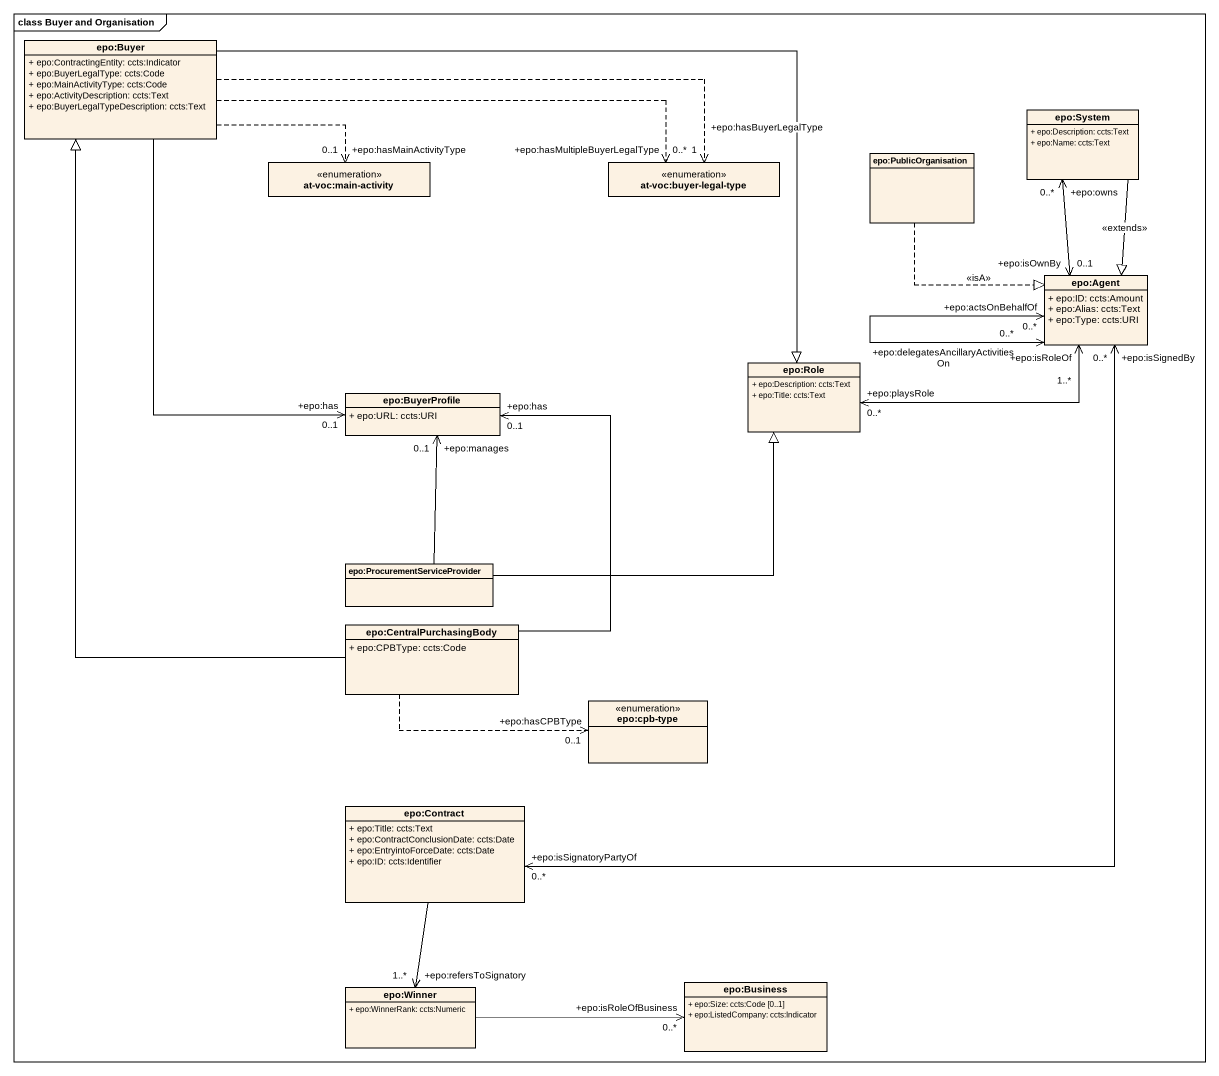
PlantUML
@startuml
mainframe class Buyer and Organisation
hide circle
hide empty members
skinparam classAttributeIconSize 0
class "epo:Buyer" as epo_Buyer {
  + epo:ContractingEntity: ccts:Indicator
  + epo:BuyerLegalType: ccts:Code
  + epo:MainActivityType: ccts:Code
  + epo:ActivityDescription: ccts:Text
  + epo:BuyerLegalTypeDescription: ccts:Text
}
class "epo:System" as epo_System {
  + epo:Description: ccts:Text
  + epo:Name: ccts:Text
}
enum "at-voc:main-activity" as at_voc_main_activity
enum "at-voc:buyer-legal-type" as at_voc_buyer_legal_type
class "epo:PublicOrganisation" as epo_PublicOrganisation
class "epo:Agent" as epo_Agent {
  + epo:ID: ccts:Amount
  + epo:Alias: ccts:Text
  + epo:Type: ccts:URI
}
class "epo:Role" as epo_Role {
  + epo:Description: ccts:Text
  + epo:Title: ccts:Text
}
class "epo:BuyerProfile" as epo_BuyerProfile {
  + epo:URL: ccts:URI
}
class "epo:ProcurementServiceProvider" as epo_ProcurementServiceProvid
class "epo:CentralPurchasingBody" as epo_CentralPurchasingBody {
  + epo:CPBType: ccts:Code
}
enum "epo:cpb-type" as epo_cpb_type
class "epo:Contract" as epo_Contract {
  + epo:Title: ccts:Text
  + epo:ContractConclusionDate: ccts:Date
  + epo:EntryintoForceDate: ccts:Date
  + epo:ID: ccts:Identifier
}
class "epo:Winner" as epo_Winner {
  + epo:WinnerRank: ccts:Numeric
}
class "epo:Business" as epo_Business {
  + epo:Size: ccts:Code [0..1]
  + epo:ListedCompany: ccts:Indicator
}
epo_Buyer .right.> "+epo:hasMainActivityType\n0..1" at_voc_main_activity
epo_Buyer .right.> "+epo:hasMultipleBuyerLegalType\n0..*" at_voc_buyer_legal_type
epo_Buyer .right.> "+epo:hasBuyerLegalType\n1" at_voc_buyer_legal_type
epo_Buyer -right-|> epo_Role
epo_Buyer --> "+epo:has\n0..1" epo_BuyerProfile
epo_System "+epo:owns\n0..*" <--> "+epo:isOwnBy\n0..1" epo_Agent
epo_System --|> epo_Agent : <<extends>>
epo_PublicOrganisation ..|> epo_Agent : <<isA>>
epo_Agent "+epo:actsOnBehalfOf\n0..*" <--> "+epo:delegatesAncillaryActivitiesOn\n0..*" epo_Agent
epo_Agent "+epo:isRoleOf\n1..*" <-left-> "+epo:playsRole\n0..*" epo_Role
epo_ProcurementServiceProvid -right-|> epo_Role
epo_ProcurementServiceProvid -up-> "+epo:manages\n0..1" epo_BuyerProfile
epo_CentralPurchasingBody -up-|> epo_Buyer
epo_CentralPurchasingBody -up-> "+epo:has\n0..1" epo_BuyerProfile
epo_CentralPurchasingBody .right.> "+epo:hasCPBType\n0..1" epo_cpb_type
epo_Contract "+epo:isSignatoryPartyOf\n0..*" <-up-> "+epo:isSignedBy\n0..*" epo_Agent
epo_Contract --> "+epo:refersToSignatory\n1..*" epo_Winner
epo_Winner -right-> "+epo:isRoleOfBusiness\n0..*" epo_Business
@enduml
